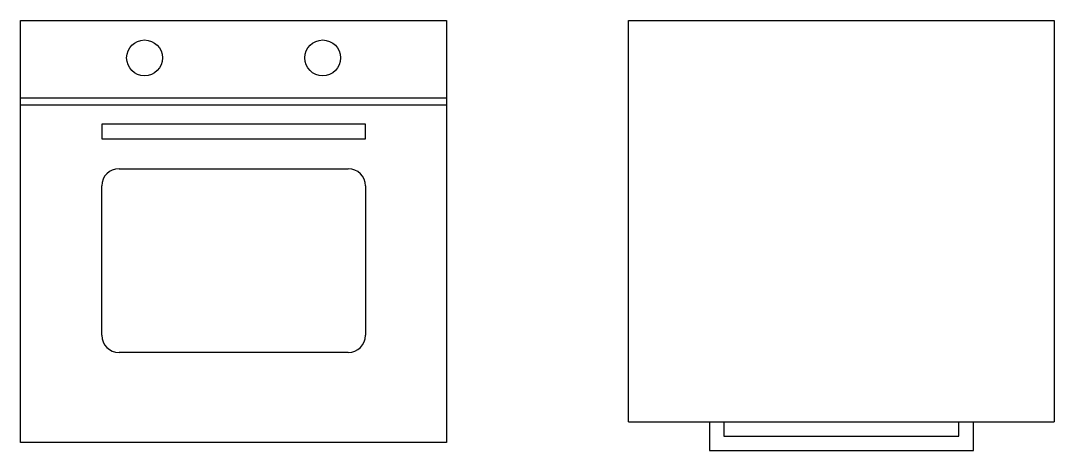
# Model space of a CAD drawing. Header units: millimetres. Extents: x 2520 to 2665, y 1479 to 1539.
import ezdxf

# ---------------------------------------------------------------- set-up
doc = ezdxf.new("R2010")
doc.units = ezdxf.units.MM

msp = doc.modelspace()

# ---------------------------------------------------------------- linework, layer by layer
for p, q in [((2520.48, 1480.42), (2520.48, 1539.32)), ((2520.48, 1539.32), (2579.88, 1539.32)), ((2579.88, 1539.32), (2579.88, 1480.42)), ((2605.23, 1483.32), (2605.23, 1539.32)), ((2605.23, 1539.32), (2664.63, 1539.32)), ((2664.63, 1539.32), (2664.63, 1483.32)), ((2520.48, 1528.53), (2579.88, 1528.53)), ((2520.48, 1527.54), (2579.88, 1527.54)), ((2531.78, 1524.87), (2531.78, 1522.81)), ((2568.58, 1524.87), (2531.78, 1524.87)), ((2568.58, 1522.81), (2568.58, 1524.87)), ((2531.78, 1522.81), (2568.58, 1522.81)), ((2534.2, 1518.65), (2566.16, 1518.65)), ((2531.78, 1495.4), (2531.78, 1516.23)), ((2568.58, 1516.23), (2568.58, 1495.4)), ((2566.16, 1492.98), (2534.2, 1492.98)), ((2605.23, 1483.32), (2664.63, 1483.32)), ((2616.53, 1483.32), (2616.53, 1483.32)), ((2616.53, 1483.32), (2616.53, 1479.32)), ((2618.53, 1483.32), (2618.53, 1481.32)), ((2651.34, 1481.32), (2651.34, 1483.32)), ((2653.34, 1479.32), (2653.34, 1483.32)), ((2618.53, 1481.32), (2651.34, 1481.32)), ((2579.88, 1480.42), (2520.48, 1480.42)), ((2579.88, 1480.42), (2579.88, 1480.42)), ((2616.53, 1479.32), (2653.34, 1479.32))]:
    msp.add_line(p, q)
for centre in [(2537.76, 1534.12), (2562.6, 1534.12)]:
    msp.add_circle(centre, 2.5)
for centre, start, end in [((2534.2, 1516.23), 90, 180), ((2566.16, 1516.23), 0, 90), ((2534.2, 1495.4), 180, 270), ((2566.16, 1495.4), 270, 0)]:
    msp.add_arc(centre, 2.42, start, end)

doc.saveas('drawing.dxf')
